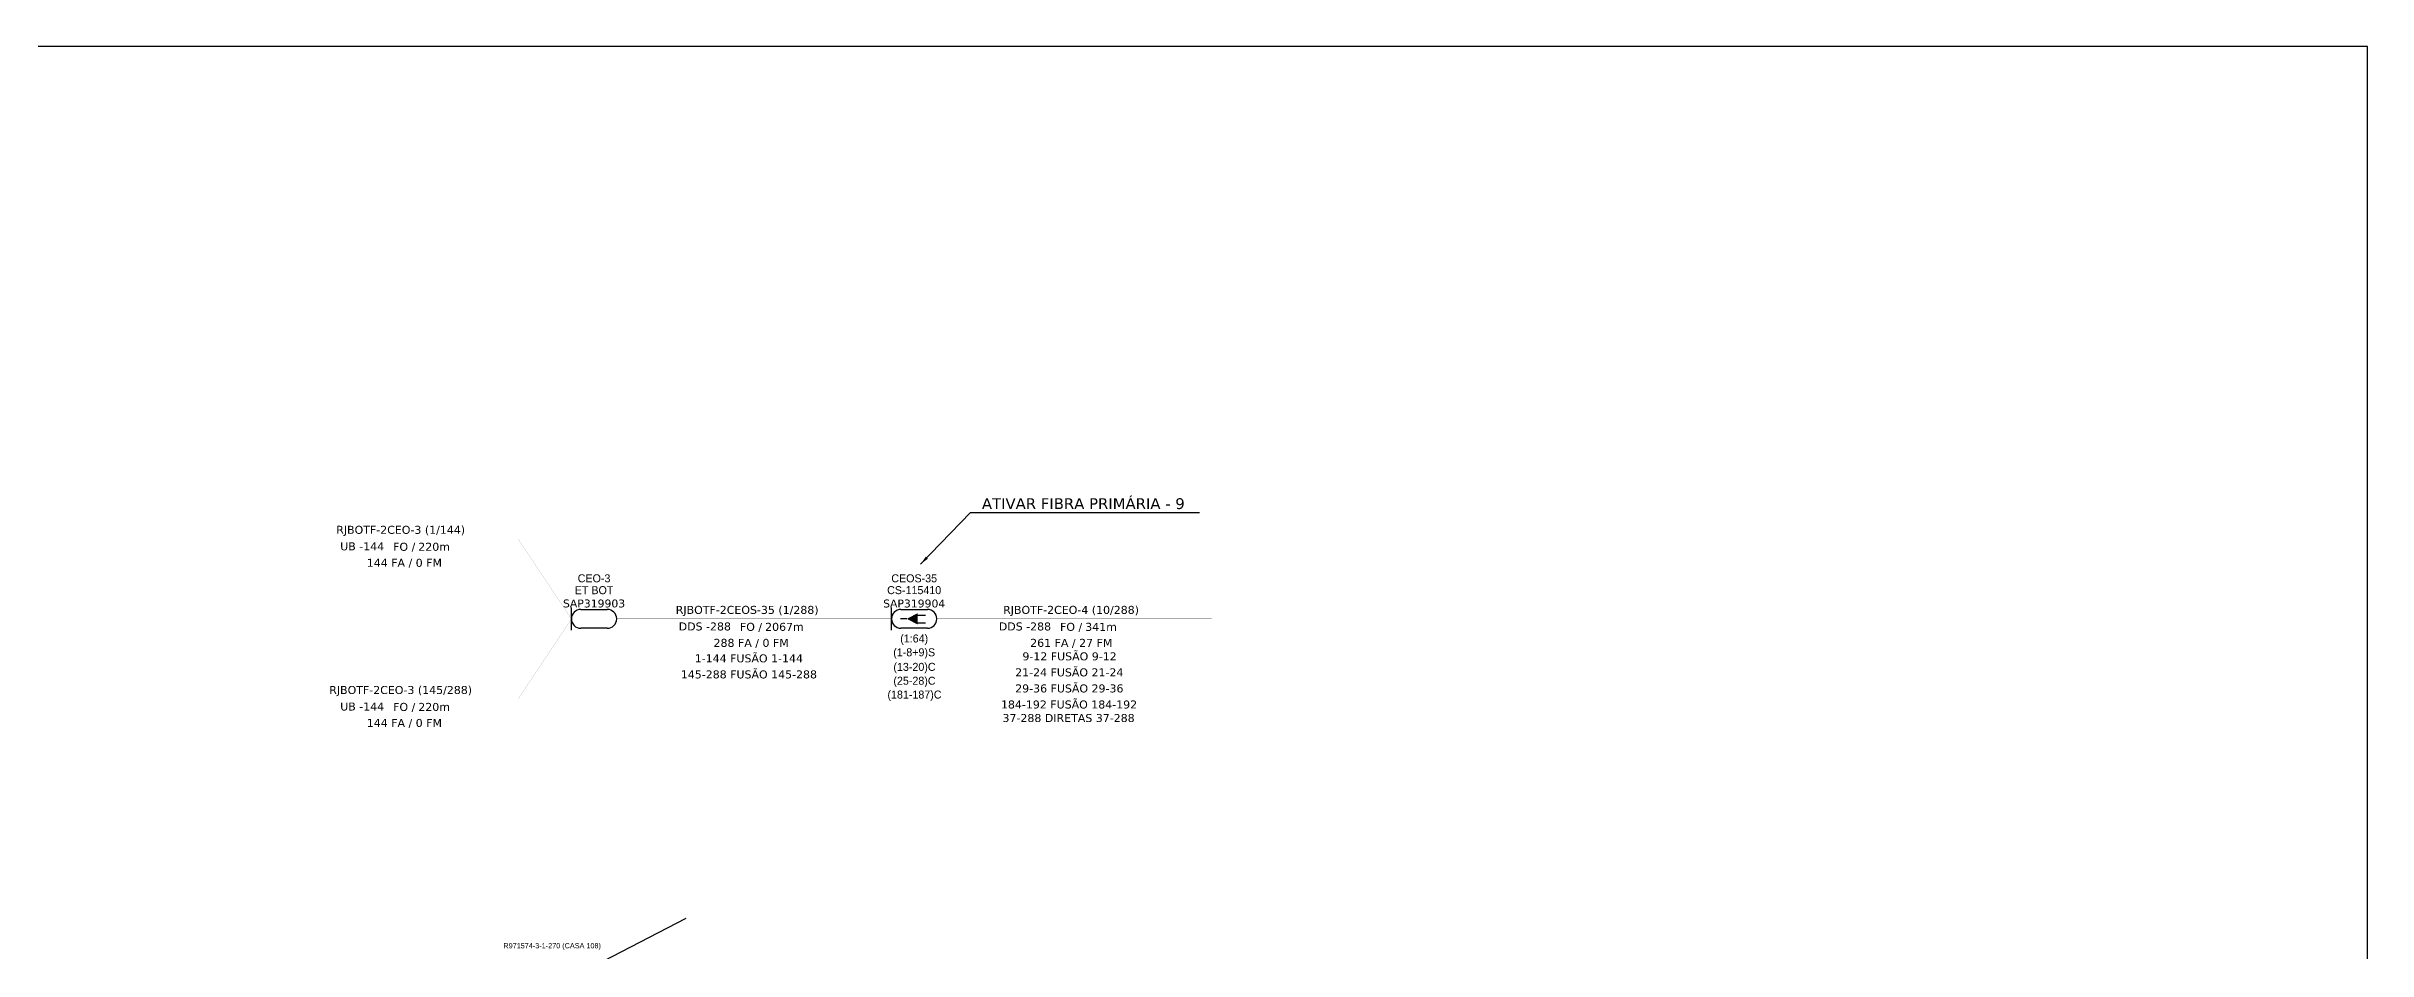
# Model space of a CAD drawing. Header units: millimetres. Extents: x -390 to 805, y 10126 to 10720.
# Drawn here: x 283 to 805, y 10517 to 10720 of the extents above; entities that cross this region are included whole.
import ezdxf
from ezdxf.enums import TextEntityAlignment as Align

# ---------------------------------------------------------------- set-up
doc = ezdxf.new("R2010")
doc.units = ezdxf.units.MM
doc.header["$LTSCALE"] = 0.1
doc.header["$MEASUREMENT"] = 0
for name, color, linetype in [('20.4-CEOS', 1, 'Continuous'), ('CD a instalar', 1, 'Continuous'), ('CEO', 1, 'Continuous'), ('CEOS', 1, 'Continuous')]:
    doc.layers.add(name, color=color, linetype=linetype)
doc.layers.add('40.1-ETIQUETAS', color=1, linetype='Continuous', lineweight=20)
doc.layers.add('Texto_Cabos', color=1, linetype='Continuous', lineweight=20)
doc.layers.add('DROP DE CLIENTE', color=140, linetype='Continuous', plot=False)
doc.styles.add('siredit', font='verdana.ttf')
doc.styles.get("Standard").update_dxf_attribs({"font": 'arial.ttf'})
doc.styles.add('Style-font000', font='font000.shx')
doc.dimstyles.new('CC', dxfattribs={"dimtxt": 1, "dimasz": 2, "dimexe": 0.18, "dimexo": 0.0625, "dimgap": 0.09, "dimtad": 0, "dimdec": 0, "dimrnd": 1, "dimzin": 0, "dimdsep": 46, "dimtxsty": 'siredit', "dimblk": 'NONE', "dimcen": 0, "dimse1": 1, "dimse2": 1, "dimsd1": 1, "dimsd2": 1, "dimclrt": 7, "dimadec": 0, "dimazin": 0, "dimtfac": 1, "dimtdec": 0, "dimtofl": 0, "dimtmove": 0, "dimatfit": 3, "dimfxl": 0, "dimtolj": 1, "dimtzin": 0, "dimarcsym": 0})

# ---------------------------------------------------------------- blocks, each defined once
blk = doc.blocks.new('ceo')
at = {"layer": 'CEO', "color": 0}
for p, q in [((1.77, 1.77), (6.73, 1.77)), ((6.73, -1.77), (1.77, -1.77))]:
    blk.add_line(p, q, dxfattribs=at)
blk.add_lwpolyline([(0, -2.13), (0, 2.13)], dxfattribs=at)
for centre, start, end in [((1.77, 0), 90, 270), ((6.73, 0), 270, 90)]:
    blk.add_arc(centre, 1.77, start, end, dxfattribs=at)
at = {"layer": 'CEO', "color": 0, "style": 'siredit', "flags": 1}
for tag, height, p in [('ID', 0.887, (4.25, 9.07)), ('COORX', 0.739, (4.25, -1.77)), ('COORY', 0.739, (4.25, -1.77))]:
    blk.add_attdef(tag, text='', height=height, dxfattribs=at).set_placement(p, align=Align.MIDDLE_CENTER)
at = {"layer": 'CEO', "color": 0}
for tag, height, style, p in [('LOCAL?', 1.5, 'Style-font000', (4.25, 5.37)), ('NOME?', 1.5, 'Style-font000', (4.25, 7.59)), ('TIPO?', 1.48, 'siredit', (4.25, 2.88))]:
    blk.add_attdef(tag, text='', height=height, dxfattribs=dict(at, style=style)).set_placement(p, align=Align.MIDDLE_CENTER)
at = {"layer": 'CEO', "color": 0, "style": 'Style-font000', "flags": 1}
blk.add_attdef('FIBRAS_RESERVA', text='', height=1.5, dxfattribs=at).set_placement((4.25, -2.94), align=Align.TOP_CENTER)
blk = doc.blocks.new('Attributo_cabos')
at = {"layer": 'Texto_Cabos', "color": 0, "style": 'siredit'}
blk.add_text('FO /', height=1.5, dxfattribs=at).set_placement((1.49, -1.5), align=Align.MIDDLE_RIGHT)
at = {"layer": 'Texto_Cabos', "color": 0, "style": 'siredit', "flags": 1}
for tag, p in [('N_CABOS_R_PRIMARIA', (-0.57, 4.5)), ('ID', (-0.57, 7.5)), ('S/CORTE_R_PRIMARIA', (-0.57, -10.5)), ('FUSÃO_R_PRIMARIA', (-0.57, -13.5)), ('T_CABOS', (-0.57, -19.5))]:
    blk.add_attdef(tag, text='', height=1.5, dxfattribs=at).set_placement(p, align=Align.MIDDLE_CENTER)
at = {"layer": 'Texto_Cabos', "color": 0, "style": 'siredit'}
for tag, p in [('N_CABOS_001', (-16.32, 0.92)), ('FUSÃO_001', (-1.03, -8.25))]:
    blk.add_attdef(tag, p, '', height=1.5, dxfattribs=at)
blk.add_attdef('FIBRAS', text='', height=1.5, dxfattribs=at).set_placement((-4.34, -1.43), align=Align.MIDDLE_RIGHT)
blk.add_attdef('FA/FM', text='', height=1.5, dxfattribs=at).set_placement((-0.57, -4.5), align=Align.MIDDLE_CENTER)
blk.add_attdef('METROS', text='', height=1.5, dxfattribs=at).set_placement((2.05, -1.5), align=Align.MIDDLE_LEFT)
at = {"layer": 'Texto_Cabos', "color": 0, "style": 'siredit', "flags": 1}
blk.add_attdef('S/CORTE', text='', height=1.5, dxfattribs=at).set_placement((-0.57, -16.5), align=Align.CENTER)
blk = doc.blocks.new('_None')

msp = doc.modelspace()

# ---------------------------------------------------------------- linework, layer by layer
msp.add_lwpolyline([(-33.09, 10126.29), (805.48, 10126.29), (805.48, 10720.29), (-33.09, 10720.29), (-33.09, 10126.29)])
at = {"layer": 'CD a instalar', "color": 0, "linetype": 'ByBlock', "const_width": 0.024}
for points in [[(401.48, 10591.63), (389.48, 10609.63), (339.68, 10609.63)], [(401.48, 10591.63), (389.48, 10573.63), (339.68, 10573.63)], [(483.68, 10591.63), (545.48, 10591.63)]]:
    msp.add_lwpolyline(points, dxfattribs=at)
at = {"layer": 'CD a instalar', "color": 5, "linetype": 'ByBlock', "const_width": 0.024}
msp.add_lwpolyline([(411.68, 10591.63), (473.48, 10591.63)], dxfattribs=at)
at = {"layer": 'CEOS', "color": 5}
for p, q in [((475.61, 10593.75), (481.56, 10593.75)), ((481.56, 10589.51), (475.61, 10589.51))]:
    msp.add_line(p, q, dxfattribs=at)
for points in [[(473.48, 10589.07), (473.48, 10594.19)], [(476.94, 10591.63), (475.51, 10591.63)], [(479.29, 10592.47), (481.1, 10592.47)], [(479.29, 10590.71), (481.1, 10590.71)]]:
    msp.add_lwpolyline(points, dxfattribs=at)
msp.add_lwpolyline([(476.94, 10591.63, 0, 2.62, 0), (479.4, 10591.63, 2.62, 2.62, 0)], format="xyseb", dxfattribs=at)
for centre, start, end in [((475.61, 10591.63), 90, 270), ((481.56, 10591.63), 270, 90)]:
    msp.add_arc(centre, 2.12, start, end, dxfattribs=at)
at = {"layer": 'DROP DE CLIENTE', "color": 4}
msp.add_lwpolyline([(387.95, 10504), (427.29, 10524.34)], dxfattribs=at)

# ---------------------------------------------------------------- block references
at = {"layer": '40.1-ETIQUETAS', "color": 7, "linetype": 'Continuous'}
ref = msp.add_blockref('Attributo_cabos', (364.58, 10609.63), dxfattribs=dict(at, xscale=1.200000000000002, yscale=1.199999999999818, zscale=1.199999999999999))
ref.add_attrib('N_CABOS_001', 'RJBOTF-2CEO-3 (1/144)', (348.58, 10610.74), dxfattribs={"layer": 'Texto_Cabos', "color": 0, "height": 1.8, "style": 'siredit'})
ref.add_attrib('FA/FM', '144 FA / 0 FM', dxfattribs={"layer": 'Texto_Cabos', "color": 0, "height": 1.8, "style": 'siredit'}).set_placement((363.91, 10604.23), align=Align.MIDDLE_CENTER)
ref.add_attrib('FIBRAS', 'UB -144', dxfattribs={"layer": 'Texto_Cabos', "color": 0, "height": 1.8, "style": 'siredit'}).set_placement((359.37, 10607.92), align=Align.MIDDLE_RIGHT)
ref.add_attrib('METROS', '220m', dxfattribs={"layer": 'Texto_Cabos', "color": 0, "height": 1.8, "style": 'siredit'}).set_placement((367.05, 10607.83), align=Align.MIDDLE_LEFT)
at = {"layer": '40.1-ETIQUETAS', "color": 5, "linetype": 'Continuous'}
ref = msp.add_blockref('Attributo_cabos', (442.58, 10591.63), dxfattribs=dict(at, xscale=1.200000000000002, yscale=1.199999999999818, zscale=1.199999999999999))
ref.add_attrib('N_CABOS_001', 'RJBOTF-2CEOS-35 (1/288)', (424.95, 10592.74), dxfattribs={"layer": 'Texto_Cabos', "color": 0, "height": 1.8, "style": 'siredit'})
ref.add_attrib('FUSÃO_001', '1-144 FUSÃO 1-144', (429.22, 10581.85), dxfattribs={"layer": 'Texto_Cabos', "color": 0, "height": 1.8, "style": 'siredit'})
ref.add_attrib('FA/FM', '288 FA / 0 FM', dxfattribs={"layer": 'Texto_Cabos', "color": 0, "height": 1.8, "style": 'siredit'}).set_placement((441.91, 10586.23), align=Align.MIDDLE_CENTER)
ref.add_attrib('FIBRAS', 'DDS -288', dxfattribs={"layer": 'Texto_Cabos', "color": 0, "height": 1.8, "style": 'siredit'}).set_placement((437.37, 10589.92), align=Align.MIDDLE_RIGHT)
ref.add_attrib('METROS', '2067m', dxfattribs={"layer": 'Texto_Cabos', "color": 0, "height": 1.8, "style": 'siredit'}).set_placement((445.05, 10589.83), align=Align.MIDDLE_LEFT)
ref.add_attrib('FUSÃO_002', '145-288 FUSÃO 145-288', (426.09, 10578.24), dxfattribs={"layer": 'Texto_Cabos', "color": 0, "height": 1.8, "style": 'siredit'})
at = {"layer": '40.1-ETIQUETAS', "color": 0, "linetype": 'Continuous'}
ref = msp.add_blockref('Attributo_cabos', (514.58, 10591.63), dxfattribs=dict(at, xscale=1.200000000000002, yscale=1.199999999999818, zscale=1.199999999999999))
ref.add_attrib('N_CABOS_001', 'RJBOTF-2CEO-4 (10/288)', (498.58, 10592.74), dxfattribs={"layer": 'Texto_Cabos', "color": 0, "height": 1.8, "style": 'siredit'})
ref.add_attrib('FUSÃO_001', '9-12 FUSÃO 9-12', (502.92, 10582.3), dxfattribs={"layer": 'Texto_Cabos', "color": 0, "height": 1.8, "style": 'siredit'})
ref.add_attrib('FA/FM', '261 FA / 27 FM', dxfattribs={"layer": 'Texto_Cabos', "color": 0, "height": 1.8, "style": 'siredit'}).set_placement((513.91, 10586.23), align=Align.MIDDLE_CENTER)
ref.add_attrib('FIBRAS', 'DDS -288', dxfattribs={"layer": 'Texto_Cabos', "color": 0, "height": 1.8, "style": 'siredit'}).set_placement((509.37, 10589.92), align=Align.MIDDLE_RIGHT)
ref.add_attrib('METROS', '341m', dxfattribs={"layer": 'Texto_Cabos', "color": 0, "height": 1.8, "style": 'siredit'}).set_placement((517.05, 10589.83), align=Align.MIDDLE_LEFT)
ref.add_attrib('FUSÃO_002', '21-24 FUSÃO 21-24', (501.29, 10578.7), dxfattribs={"layer": 'Texto_Cabos', "color": 0, "height": 1.8, "style": 'siredit'})
ref.add_attrib('FUSÃO_003', '29-36 FUSÃO 29-36', (501.3, 10575.09), dxfattribs={"layer": 'Texto_Cabos', "color": 0, "height": 1.8, "style": 'siredit'})
ref.add_attrib('FUSÃO_004', '184-192 FUSÃO 184-192', (498.1, 10571.48), dxfattribs={"layer": 'Texto_Cabos', "color": 0, "height": 1.8, "style": 'siredit'})
ref.add_attrib('FUSÃO_005', '37-288 DIRETAS 37-288', (498.44, 10568.44), dxfattribs={"layer": 'Texto_Cabos', "color": 0, "height": 1.8, "style": 'siredit'})
at = {"layer": '40.1-ETIQUETAS', "color": 7, "linetype": 'Continuous'}
ref = msp.add_blockref('Attributo_cabos', (364.58, 10573.63), dxfattribs=dict(at, xscale=1.200000000000002, yscale=1.199999999999818, zscale=1.199999999999999))
ref.add_attrib('N_CABOS_001', 'RJBOTF-2CEO-3 (145/288)', (347.01, 10574.74), dxfattribs={"layer": 'Texto_Cabos', "color": 0, "height": 1.8, "style": 'siredit'})
ref.add_attrib('FA/FM', '144 FA / 0 FM', dxfattribs={"layer": 'Texto_Cabos', "color": 0, "height": 1.8, "style": 'siredit'}).set_placement((363.91, 10568.23), align=Align.MIDDLE_CENTER)
ref.add_attrib('FIBRAS', 'UB -144', dxfattribs={"layer": 'Texto_Cabos', "color": 0, "height": 1.8, "style": 'siredit'}).set_placement((359.37, 10571.92), align=Align.MIDDLE_RIGHT)
ref.add_attrib('METROS', '220m', dxfattribs={"layer": 'Texto_Cabos', "color": 0, "height": 1.8, "style": 'siredit'}).set_placement((367.05, 10571.83), align=Align.MIDDLE_LEFT)
at = {"layer": 'CEO', "color": 7, "xscale": 1.200000000000002, "yscale": 1.199999999999818, "zscale": 1.199999999999999}
msp.add_blockref('ceo', (401.48, 10591.63), dxfattribs=at).add_auto_attribs({'NOME?': 'CEO-3', 'LOCAL?': 'ET BOT', 'TIPO?': 'SAP319903'})

# ---------------------------------------------------------------- texts
at = {"color": 0}
msp.add_text('R971574-3-1-270 (CASA 108)', height=1.1673, dxfattribs=at).set_placement((386.19, 10517.57))
at = {"layer": '20.4-CEOS', "color": 1, "style": 'siredit'}
msp.add_text('ATIVAR FIBRA PRIMÁRIA - 9', height=2.433, dxfattribs=at).set_placement((516.62, 10617.53), align=Align.MIDDLE_CENTER)
at = {"layer": 'CEOS', "color": 5, "linetype": 'Continuous'}
for s, height, style, p in [('CS-115410', 1.798, 'Style-font000', (478.58, 10598.08)), ('CEOS-35', 1.798, 'Style-font000', (478.58, 10600.74)), ('SAP319904', 1.774, 'siredit', (478.58, 10595.08))]:
    msp.add_text(s, height=height, dxfattribs=dict(at, style=style)).set_placement(p, align=Align.MIDDLE_CENTER)
at = {"layer": 'CEOS', "color": 5, "linetype": 'Continuous', "style": 'Style-font000'}
msp.add_text('(1:64)', height=1.798, dxfattribs=at).set_placement((478.58, 10588.11), align=Align.TOP_CENTER)
at = {"layer": 'CEOS', "color": 1, "linetype": 'Continuous', "style": 'Style-font000'}
msp.add_text('(1-8+9)S', height=1.798, dxfattribs=at).set_placement((478.58, 10585.01), align=Align.TOP_CENTER)
at = {"layer": 'CEOS', "color": 0, "linetype": 'Continuous', "style": 'Style-font000'}
for s, p in [('(13-20)C', (478.65, 10581.73)), ('(25-28)C', (478.65, 10578.62)), ('(181-187)C', (478.65, 10575.51))]:
    msp.add_text(s, height=1.798, dxfattribs=at).set_placement(p, align=Align.TOP_CENTER)

# ---------------------------------------------------------------- leaders
at = {"layer": 'DROP DE CLIENTE', "color": 1}
msp.add_leader([(480.03, 10603.93), (491.23, 10615.5), (542.75, 10615.5)], dimstyle='CC', override={"dimgap": 0.09, "dimtad": 0}, dxfattribs=at)

doc.saveas('drawing.dxf')
